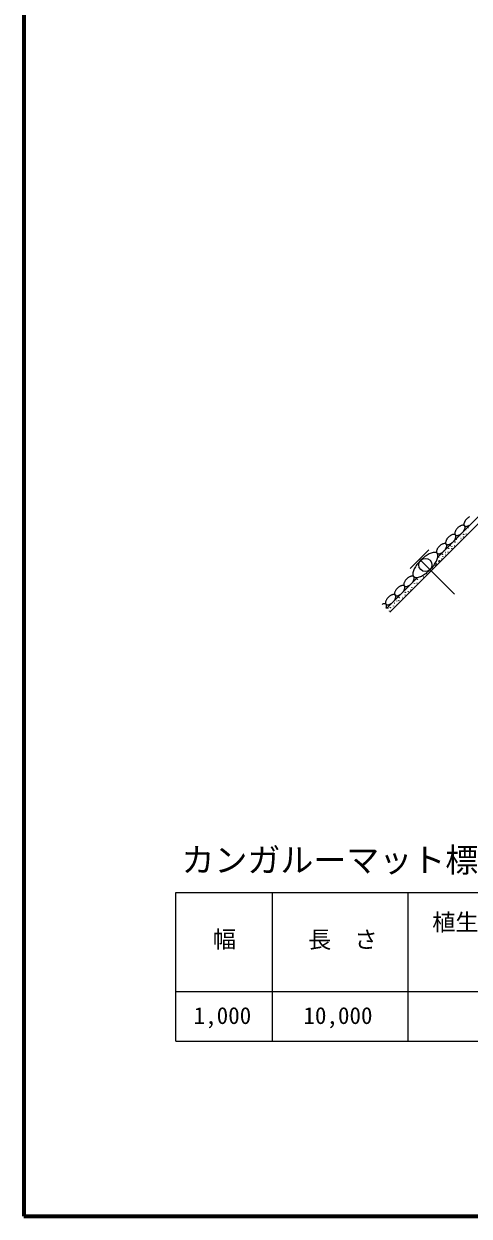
# Model space of a CAD drawing. Units: millimetres, scale not verified. Extents: x 200 to 8200, y 200 to 5825.
# Drawn here: x 200 to 1550, y 200 to 3813 of the extents above; entities that cross this region are included whole.
import ezdxf
from ezdxf.enums import TextEntityAlignment as Align

# ---------------------------------------------------------------- set-up
doc = ezdxf.new("R2010")
doc.units = ezdxf.units.MM
doc.header["$LTSCALE"] = 20
for name, color, linetype, lineweight in [('C-MTR-FRAM', 5, 'Continuous', 25), ('C-MTR-LINE', 5, 'Continuous', 13), ('C-STR', 7, 'Continuous', 25), ('C-TTL', 2, 'Continuous', 70), ('C-TTL-TXT', 7, 'Continuous', 25)]:
    doc.layers.add(name, color=color, linetype=linetype, lineweight=lineweight)
doc.layers.add('C-MTR-TXT', color=5, linetype='Continuous')
doc.styles.add('ＭＳ ゴシック', font='')
doc.styles.get('ＭＳ ゴシック').set_extended_font_data('MS Gothic')

msp = doc.modelspace()

# ---------------------------------------------------------------- linework, layer by layer
at = {"layer": 'C-MTR-FRAM'}
for p, q in [((660.83, 730.66), (660.83, 1180.66)), ((660.83, 1180.66), (3964.5, 1180.66)), ((660.83, 730.66), (3964.5, 730.66))]:
    msp.add_line(p, q, dxfattribs=at)
at = {"layer": 'C-MTR-LINE'}
for p, q in [((952.53, 1180.66), (952.53, 730.66)), ((1363.65, 1180.66), (1363.65, 730.66)), ((660.83, 880.66), (3964.5, 880.66))]:
    msp.add_line(p, q, dxfattribs=at)
at = {"layer": 'C-STR'}
for p, q in [((1309.91, 2030.81), (1605.36, 2326.25)), ((1454.95, 2197.06), (1594.75, 2336.85)), ((1536.52, 2292.21), (1535.96, 2291.54)), ((1508.74, 2264.43), (1508.18, 2263.76)), ((1427.87, 2219.47), (1371.3, 2162.91)), ((1453.72, 2208.87), (1452.62, 2207.5)), ((1480.96, 2236.65), (1480.4, 2235.98)), ((1505.65, 2085.12), (1399.59, 2191.19)), ((1299.31, 2041.41), (1393.72, 2135.82)), ((1382.47, 2138.16), (1381.91, 2137.49)), ((1354.19, 2109.87), (1353.63, 2109.2)), ((1326.91, 2082.6), (1326.35, 2081.93))]:
    msp.add_line(p, q, dxfattribs=at)
for points in [[(1550.67, 2319.16), (1549.31, 2318.37), (1547.95, 2317.49), (1546.61, 2316.52), (1545.3, 2315.47), (1544.01, 2314.35), (1542.78, 2313.17), (1541.59, 2311.93), (1540.47, 2310.65), (1539.42, 2309.33), (1538.45, 2307.99), (1537.57, 2306.63), (1536.78, 2305.27), (1536.09, 2303.92), (1535.5, 2302.58), (1535.03, 2301.27), (1534.66, 2300), (1534.41, 2298.77), (1534.28, 2297.6), (1534.27, 2296.5), (1534.38, 2295.46), (1534.6, 2294.51), (1534.94, 2293.64), (1535.39, 2292.87), (1535.96, 2292.21), (1536.63, 2291.64), (1537.4, 2291.19), (1538.26, 2290.85), (1539.21, 2290.62), (1540.25, 2290.52), (1541.35, 2290.53), (1542.53, 2290.66), (1543.75, 2290.91), (1545.03, 2291.27), (1546.34, 2291.75), (1547.67, 2292.34), (1549.03, 2293.03), (1550.39, 2293.82)], [(1535.96, 2292.21), (1535.29, 2292.77), (1534.52, 2293.22), (1533.65, 2293.56), (1532.7, 2293.79), (1531.67, 2293.89), (1530.56, 2293.88), (1529.39, 2293.75), (1528.16, 2293.5), (1526.89, 2293.14), (1525.58, 2292.66), (1524.24, 2292.07), (1522.89, 2291.38), (1521.53, 2290.59), (1520.17, 2289.71), (1518.83, 2288.74), (1517.52, 2287.69), (1516.23, 2286.57), (1515, 2285.39), (1513.81, 2284.15), (1512.69, 2282.87), (1511.64, 2281.55), (1510.67, 2280.21), (1509.79, 2278.85), (1509, 2277.49), (1508.31, 2276.14), (1507.72, 2274.8), (1507.25, 2273.49), (1506.88, 2272.22), (1506.63, 2270.99), (1506.5, 2269.82), (1506.49, 2268.72), (1506.6, 2267.68), (1506.82, 2266.73), (1507.16, 2265.87), (1507.62, 2265.1), (1508.18, 2264.43), (1508.85, 2263.86), (1509.62, 2263.41), (1510.48, 2263.07), (1511.43, 2262.85), (1512.47, 2262.74), (1513.58, 2262.75), (1514.75, 2262.88), (1515.97, 2263.13), (1517.25, 2263.49), (1518.56, 2263.97), (1519.89, 2264.56), (1521.25, 2265.25), (1522.61, 2266.04), (1523.96, 2266.92), (1525.3, 2267.89), (1526.62, 2268.94), (1527.9, 2270.06), (1529.14, 2271.24), (1530.32, 2272.48), (1531.44, 2273.76), (1532.49, 2275.08), (1533.46, 2276.42), (1534.35, 2277.78), (1535.14, 2279.14), (1535.83, 2280.49), (1536.41, 2281.83), (1536.89, 2283.14), (1537.25, 2284.41), (1537.5, 2285.64), (1537.63, 2286.81), (1537.65, 2287.92), (1537.54, 2288.95), (1537.31, 2289.9), (1536.97, 2290.77), (1536.52, 2291.54)], [(1508.18, 2264.43), (1507.51, 2264.99), (1506.74, 2265.44), (1505.88, 2265.78), (1504.92, 2266.01), (1503.89, 2266.11), (1502.78, 2266.1), (1501.61, 2265.97), (1500.38, 2265.72), (1499.11, 2265.36), (1497.8, 2264.88), (1496.46, 2264.3), (1495.11, 2263.61), (1493.75, 2262.82), (1492.4, 2261.93), (1491.05, 2260.96), (1489.74, 2259.91), (1488.46, 2258.79), (1487.22, 2257.61), (1486.03, 2256.37), (1484.91, 2255.09), (1483.86, 2253.77), (1482.89, 2252.43), (1482.01, 2251.08), (1481.22, 2249.72), (1480.53, 2248.36), (1479.94, 2247.03), (1479.47, 2245.72), (1479.1, 2244.44), (1478.86, 2243.21), (1478.72, 2242.04), (1478.71, 2240.94), (1478.82, 2239.9), (1479.04, 2238.95), (1479.38, 2238.09), (1479.84, 2237.32), (1480.4, 2236.65), (1481.07, 2236.08), (1481.84, 2235.63), (1482.7, 2235.29), (1483.66, 2235.07), (1484.69, 2234.96), (1485.8, 2234.97), (1486.97, 2235.1), (1488.19, 2235.35), (1489.47, 2235.72), (1490.78, 2236.19), (1492.11, 2236.78), (1493.47, 2237.47), (1494.83, 2238.26), (1496.18, 2239.14), (1497.52, 2240.11), (1498.84, 2241.16), (1500.12, 2242.28), (1501.36, 2243.47), (1502.54, 2244.7), (1503.66, 2245.98), (1504.71, 2247.3), (1505.68, 2248.64), (1506.57, 2250), (1507.36, 2251.36), (1508.05, 2252.71), (1508.63, 2254.05), (1509.11, 2255.36), (1509.47, 2256.63), (1509.72, 2257.86), (1509.85, 2259.03), (1509.87, 2260.14), (1509.76, 2261.17), (1509.54, 2262.12), (1509.2, 2262.99), (1508.74, 2263.76)], [(1452.62, 2208.87), (1451.25, 2209.97), (1449.63, 2210.79), (1447.76, 2211.32), (1445.65, 2211.57), (1443.33, 2211.53), (1440.81, 2211.2), (1438.12, 2210.59), (1435.26, 2209.69), (1432.27, 2208.51), (1429.16, 2207.07), (1425.96, 2205.38), (1422.7, 2203.44), (1419.39, 2201.27), (1416.07, 2198.89), (1412.76, 2196.32), (1409.48, 2193.58), (1406.26, 2190.68), (1403.12, 2187.65), (1400.1, 2184.52), (1397.2, 2181.3), (1394.45, 2178.02), (1391.88, 2174.71), (1389.51, 2171.39), (1387.34, 2168.08), (1385.4, 2164.82), (1383.71, 2161.62), (1382.27, 2158.51), (1381.09, 2155.52), (1380.19, 2152.66), (1379.58, 2149.96), (1379.25, 2147.45), (1379.21, 2145.13), (1379.45, 2143.02), (1379.99, 2141.15), (1380.81, 2139.52), (1381.91, 2138.16), (1383.28, 2137.06), (1384.9, 2136.24), (1386.77, 2135.7), (1388.88, 2135.45), (1391.2, 2135.49), (1393.72, 2135.82), (1396.42, 2136.44), (1399.27, 2137.34), (1402.27, 2138.51), (1405.37, 2139.95), (1408.57, 2141.65), (1411.83, 2143.59), (1415.14, 2145.75), (1418.46, 2148.13), (1421.77, 2150.7), (1425.05, 2153.45), (1428.27, 2156.34), (1431.41, 2159.37), (1434.43, 2162.51), (1437.33, 2165.72), (1440.08, 2169), (1442.65, 2172.32), (1445.02, 2175.64), (1447.19, 2178.94), (1449.13, 2182.21), (1450.82, 2185.4), (1452.27, 2188.51), (1453.44, 2191.51), (1454.34, 2194.36), (1454.95, 2197.06), (1455.28, 2199.58), (1455.33, 2201.9), (1455.08, 2204), (1454.54, 2205.87), (1453.72, 2207.5)], [(1480.4, 2236.65), (1479.73, 2237.21), (1478.96, 2237.66), (1478.1, 2238), (1477.14, 2238.23), (1476.11, 2238.33), (1475, 2238.32), (1473.83, 2238.19), (1472.6, 2237.94), (1471.33, 2237.58), (1470.02, 2237.1), (1468.68, 2236.52), (1467.33, 2235.83), (1465.97, 2235.04), (1464.62, 2234.15), (1463.27, 2233.18), (1461.96, 2232.13), (1460.68, 2231.01), (1459.44, 2229.83), (1458.26, 2228.59), (1457.13, 2227.31), (1456.09, 2225.99), (1455.11, 2224.65), (1454.23, 2223.3), (1453.44, 2221.94), (1452.75, 2220.58), (1452.17, 2219.25), (1451.69, 2217.94), (1451.32, 2216.66), (1451.08, 2215.44), (1450.95, 2214.26), (1450.93, 2213.16), (1451.04, 2212.12), (1451.26, 2211.17), (1451.6, 2210.31), (1452.06, 2209.54), (1452.62, 2208.87), (1453.29, 2208.3), (1454.06, 2207.85), (1454.92, 2207.51), (1455.88, 2207.29), (1456.91, 2207.18), (1458.02, 2207.19), (1459.19, 2207.32), (1460.42, 2207.57), (1461.69, 2207.94), (1463, 2208.41), (1464.34, 2209), (1465.69, 2209.69), (1467.05, 2210.48), (1468.4, 2211.36), (1469.75, 2212.33), (1471.06, 2213.38), (1472.34, 2214.5), (1473.58, 2215.69), (1474.76, 2216.92), (1475.89, 2218.21), (1476.94, 2219.52), (1477.91, 2220.86), (1478.79, 2222.22), (1479.58, 2223.58), (1480.27, 2224.93), (1480.85, 2226.27), (1481.33, 2227.58), (1481.7, 2228.85), (1481.94, 2230.08), (1482.07, 2231.25), (1482.09, 2232.36), (1481.98, 2233.39), (1481.76, 2234.34), (1481.42, 2235.21), (1480.96, 2235.98)], [(1381.91, 2138.16), (1381.24, 2138.72), (1380.47, 2139.17), (1379.6, 2139.51), (1378.64, 2139.72), (1377.6, 2139.82), (1376.48, 2139.8), (1375.3, 2139.66), (1374.06, 2139.39), (1372.77, 2139.01), (1371.44, 2138.52), (1370.09, 2137.92), (1368.72, 2137.21), (1367.34, 2136.4), (1365.96, 2135.5), (1364.6, 2134.51), (1363.26, 2133.43), (1361.96, 2132.29), (1360.7, 2131.09), (1359.49, 2129.83), (1358.35, 2128.52), (1357.28, 2127.18), (1356.29, 2125.82), (1355.38, 2124.45), (1354.57, 2123.07), (1353.86, 2121.7), (1353.26, 2120.34), (1352.77, 2119.01), (1352.39, 2117.73), (1352.13, 2116.49), (1351.98, 2115.3), (1351.96, 2114.19), (1352.06, 2113.14), (1352.28, 2112.18), (1352.61, 2111.32), (1353.06, 2110.54), (1353.63, 2109.87), (1354.3, 2109.31), (1355.07, 2108.86), (1355.94, 2108.52), (1356.9, 2108.31), (1357.94, 2108.21), (1359.06, 2108.23), (1360.24, 2108.37), (1361.48, 2108.64), (1362.77, 2109.01), (1364.09, 2109.51), (1365.45, 2110.11), (1366.82, 2110.82), (1368.2, 2111.63), (1369.58, 2112.53), (1370.94, 2113.52), (1372.28, 2114.6), (1373.58, 2115.74), (1374.84, 2116.94), (1376.04, 2118.2), (1377.19, 2119.51), (1378.26, 2120.85), (1379.25, 2122.21), (1380.15, 2123.58), (1380.96, 2124.96), (1381.67, 2126.33), (1382.27, 2127.69), (1382.77, 2129.01), (1383.15, 2130.3), (1383.41, 2131.54), (1383.55, 2132.73), (1383.57, 2133.84), (1383.48, 2134.89), (1383.26, 2135.85), (1382.92, 2136.71), (1382.47, 2137.49)], [(1353.63, 2109.87), (1352.96, 2110.44), (1352.18, 2110.89), (1351.31, 2111.22), (1350.35, 2111.44), (1349.31, 2111.54), (1348.2, 2111.51), (1347.01, 2111.37), (1345.77, 2111.11), (1344.48, 2110.73), (1343.16, 2110.24), (1341.8, 2109.63), (1340.43, 2108.93), (1339.05, 2108.12), (1337.68, 2107.21), (1336.31, 2106.22), (1334.98, 2105.15), (1333.67, 2104.01), (1332.41, 2102.8), (1331.21, 2101.54), (1330.06, 2100.24), (1328.99, 2098.9), (1328, 2097.54), (1327.1, 2096.16), (1326.29, 2094.78), (1325.58, 2093.41), (1324.98, 2092.06), (1324.48, 2090.73), (1324.1, 2089.44), (1323.84, 2088.2), (1323.7, 2087.02), (1323.68, 2085.9), (1323.78, 2084.86), (1323.99, 2083.9), (1324.33, 2083.03), (1324.78, 2082.26), (1325.34, 2081.59), (1326.01, 2081.03), (1326.78, 2080.58), (1327.65, 2080.24), (1328.61, 2080.02), (1329.65, 2079.93), (1330.77, 2079.95), (1331.95, 2080.09), (1333.2, 2080.35), (1334.48, 2080.73), (1335.81, 2081.22), (1337.16, 2081.83), (1338.54, 2082.54), (1339.92, 2083.35), (1341.29, 2084.25), (1342.65, 2085.24), (1343.99, 2086.31), (1345.3, 2087.45), (1346.55, 2088.66), (1347.76, 2089.92), (1348.9, 2091.22), (1349.97, 2092.56), (1350.96, 2093.92), (1351.87, 2095.3), (1352.68, 2096.68), (1353.39, 2098.05), (1353.99, 2099.4), (1354.48, 2100.73), (1354.86, 2102.02), (1355.12, 2103.26), (1355.27, 2104.44), (1355.29, 2105.56), (1355.19, 2106.6), (1354.97, 2107.56), (1354.64, 2108.43), (1354.19, 2109.2)], [(1326.35, 2082.6), (1325.68, 2083.16), (1324.91, 2083.61), (1324.04, 2083.95), (1323.08, 2084.16), (1322.04, 2084.26), (1320.92, 2084.24), (1319.74, 2084.1), (1318.5, 2083.84), (1317.21, 2083.46), (1315.88, 2082.96), (1314.53, 2082.36), (1313.16, 2081.65), (1311.78, 2080.84), (1310.4, 2079.94), (1309.04, 2078.95), (1307.7, 2077.88), (1306.4, 2076.73), (1305.14, 2075.53), (1303.93, 2074.27), (1302.79, 2072.96), (1301.72, 2071.63), (1300.73, 2070.26), (1299.82, 2068.89), (1299.01, 2067.51), (1298.31, 2066.14), (1297.7, 2064.78), (1297.21, 2063.46), (1296.83, 2062.17), (1296.57, 2060.93), (1296.43, 2059.74), (1296.4, 2058.63), (1296.5, 2057.59), (1296.72, 2056.63), (1297.05, 2055.76), (1297.5, 2054.98), (1298.07, 2054.31), (1298.74, 2053.75), (1299.51, 2053.3), (1300.38, 2052.97), (1301.34, 2052.75), (1302.38, 2052.65), (1303.5, 2052.67), (1304.68, 2052.82), (1305.92, 2053.08), (1307.21, 2053.46), (1308.54, 2053.95), (1309.89, 2054.55), (1311.26, 2055.26), (1312.64, 2056.07), (1314.02, 2056.98), (1315.38, 2057.97), (1316.72, 2059.04), (1318.02, 2060.18), (1319.28, 2061.39), (1320.49, 2062.65), (1321.63, 2063.95), (1322.7, 2065.29), (1323.69, 2066.65), (1324.59, 2068.02), (1325.4, 2069.4), (1326.11, 2070.78), (1326.72, 2072.13), (1327.21, 2073.46), (1327.59, 2074.74), (1327.85, 2075.99), (1327.99, 2077.17), (1328.01, 2078.29), (1327.92, 2079.33), (1327.7, 2080.29), (1327.36, 2081.16), (1326.91, 2081.93)], [(1298.07, 2054.31), (1297.41, 2054.87), (1296.65, 2055.31), (1295.8, 2055.65), (1294.87, 2055.87), (1293.85, 2055.97), (1292.76, 2055.96), (1291.61, 2055.84), (1290.4, 2055.6), (1289.14, 2055.24), (1287.84, 2054.78), (1286.51, 2054.2)], [(1297.96, 2042.76), (1298.53, 2044.09), (1298.99, 2045.38), (1299.35, 2046.64), (1299.59, 2047.85), (1299.72, 2049.01), (1299.73, 2050.1), (1299.62, 2051.12), (1299.4, 2052.05), (1299.07, 2052.9), (1298.62, 2053.66), (1298.07, 2054.31)]]:
    msp.add_lwpolyline(points, dxfattribs=at)
for centre in [(1542.95, 2278.81), (1547.67, 2287.21), (1507.32, 2243.19), (1512.05, 2251.59), (1514.53, 2241.51), (1522.61, 2246.7), (1523.93, 2260.9), (1525.24, 2253.6), (1533.5, 2266.19), (1533.51, 2258.3), (1540.87, 2267.28), (1468.98, 2205.95), (1478.55, 2211.24), (1485.92, 2212.33), (1488, 2223.87), (1492.72, 2232.27), (1497.54, 2228.8), (1497.88, 2222.68), (1505.25, 2231.66), (1446.74, 2173.14), (1450.3, 2176.71), (1457.1, 2196.64), (1458.69, 2183.49), (1459.59, 2186.56), (1467.66, 2191.75), (1470.29, 2198.65), (1478.56, 2203.35), (1403.41, 2134.66), (1411.11, 2137.52), (1420.4, 2147.37), (1428.47, 2152.56), (1431.1, 2159.46), (1439.37, 2164.16), (1442.93, 2167.73), (1373.52, 2097.61), (1376.15, 2104.51), (1384.41, 2117.1), (1384.42, 2109.21), (1391.79, 2118.2), (1393.86, 2129.73), (1403.75, 2128.54), (1330.89, 2064.47), (1337.08, 2065.45), (1338.3, 2074.17), (1347.85, 2079.11), (1348.19, 2072.98), (1356.16, 2082.57), (1356.55, 2090.64), (1365.45, 2092.42), (1303.74, 2042.81), (1308.52, 2034.3), (1311.12, 2043.91), (1320.6, 2048.95), (1323.05, 2057.93), (1328.86, 2053.66)]:
    msp.add_circle(centre, 0.3, dxfattribs=at)
at = {"layer": 'C-STR', "color": 3}
msp.add_circle((1417.27, 2173.51), 20, dxfattribs=at)
at = {"layer": 'C-TTL'}
msp.add_lwpolyline([(200, 200), (8200, 200), (8200, 5740), (200, 5740)], close=True, dxfattribs=at)

# ---------------------------------------------------------------- texts
at = {"layer": 'C-MTR-TXT', "style": 'ＭＳ ゴシック'}
for s, p in [('植生基材袋', (1438.26, 1049.92)), ('幅', (773.22, 998.29)), ('長\u3000さ', (1062.19, 997.29)), ('1,000', (714.8, 766.97)), ('10,000', (1047.57, 766.97))]:
    msp.add_text(s, height=51.32, dxfattribs=at).set_placement(p, align=Align.BOTTOM_LEFT)
at = {"layer": 'C-TTL-TXT', "color": 5, "style": 'ＭＳ ゴシック'}
msp.add_text('カンガルーマット標準規格', height=73.31, dxfattribs=at).set_placement((677.81, 1220.66), align=Align.BOTTOM_LEFT)

doc.saveas('drawing.dxf')
